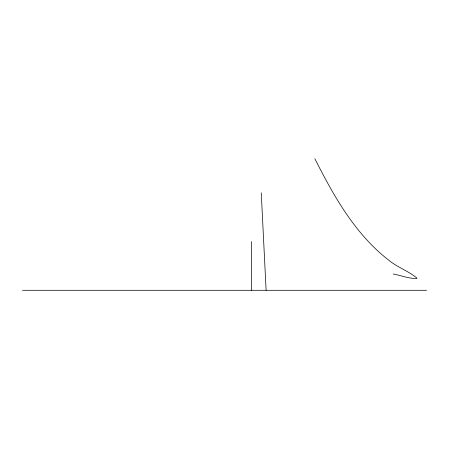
<?xml version="1.0" encoding="UTF-8"?>
<svg xmlns="http://www.w3.org/2000/svg" width="449" height="449" viewBox="0 0 449 449"><rect width="100%" height="100%" fill="white"/><g stroke="black" fill="none" stroke-linecap="round" stroke-linejoin="round"><path stroke-width="0.67" d="M22.45 290.29L426.55 290.29M393.201 273.985C401.019 275.428 408.843 278.739 416.829 278.475L416.958 278.116C408.264 270.775 396.753 267.166 388.043 259.623C354.794 233.609 333.585 195.764 314.85 158.71M261.245 192.823L266.117 290.29M251.496 241.556L251.496 290.29"/></g></svg>
